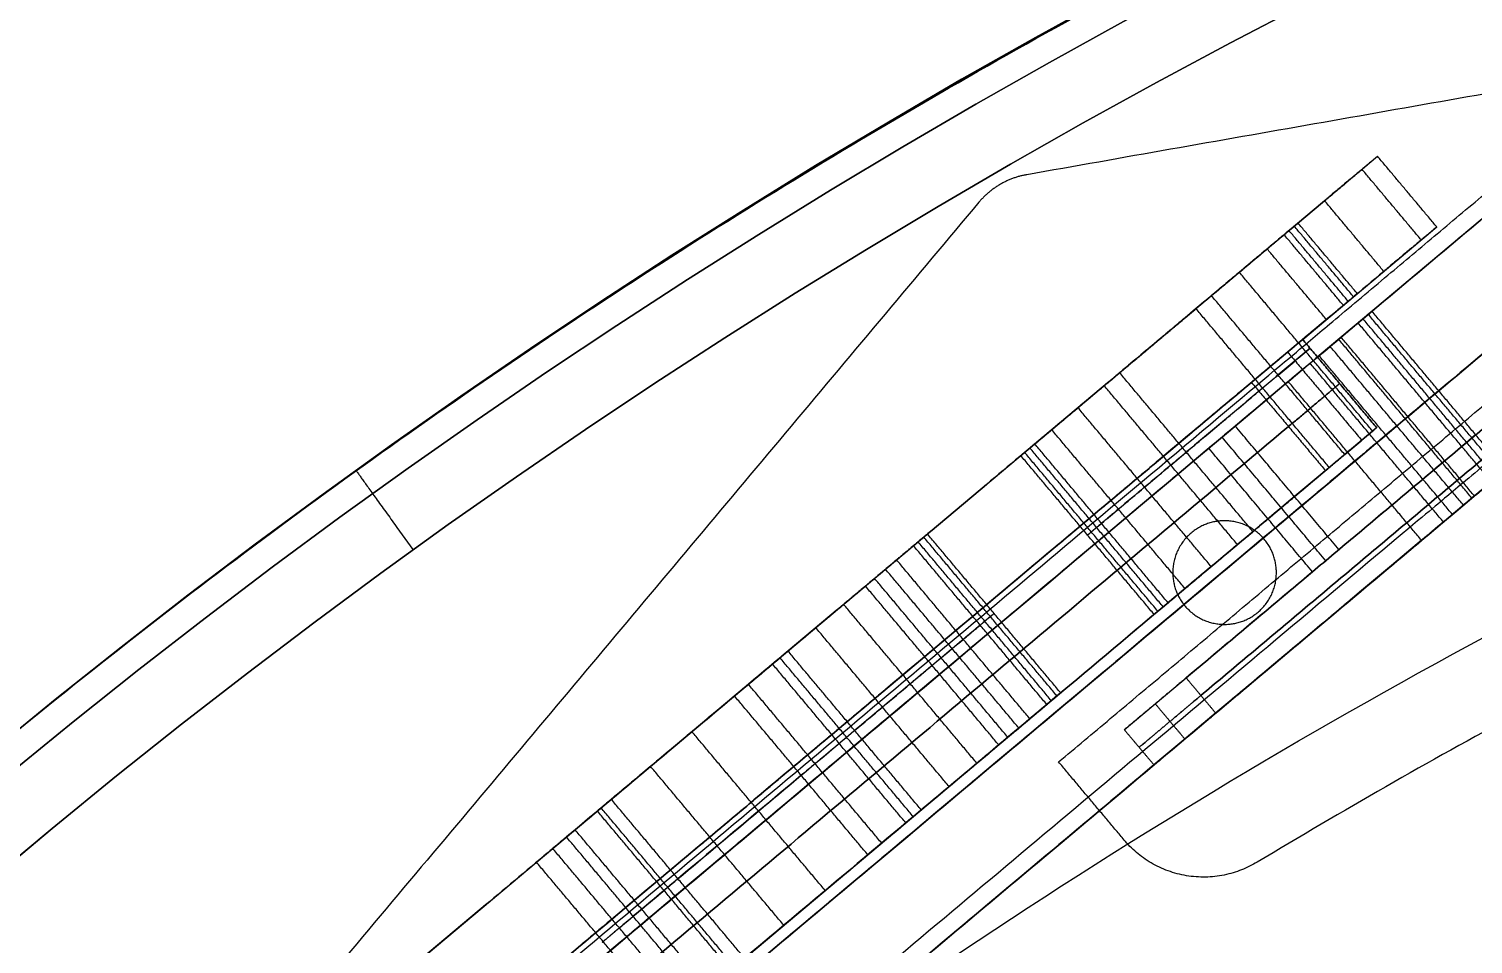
# Model space of a CAD drawing. Header units: millimetres. Extents: x -610 to 610, y -610 to 610.
# Drawn here: x -384.6 to -259.2, y 454.1 to 533.6 of the extents above; entities that cross this region are included whole.
import ezdxf

# ---------------------------------------------------------------- set-up
doc = ezdxf.new("R2010")
doc.units = ezdxf.units.MM
doc.layers.add('base', color=7, linetype='Continuous', true_color=0xffecbc)

msp = doc.modelspace()

# ---------------------------------------------------------------- linework, layer by layer
at = {"layer": 'base'}
for p, q in [((-188.13, 576.06, 122.97), (-272.59, 505.19, 122.97)), ((-176.56, 562.27, 122.97), (-261.02, 491.41, 122.97)), ((-462.3, 359.06, 106.31), (-267.52, 522.5, 106.31)), ((-270.87, 488.35, 221.97), (-236.4, 517.28, 221.97)), ((-274.02, 506.6, 105.6), (-262.38, 516.37, 105.6)), ((-439.09, 355.04, 106.31), (-267.6, 498.94, 106.31)), ((-289.51, 472.72, 221.97), (-273.17, 486.43, 221.97))]:
    msp.add_line(p, q, dxfattribs=at)
at = {"layer": 'base', "extrusion": (0, 0, -1)}
for centre, radius in [((0, 0, 3.53), 610), ((0, 0, 4.53), 610), ((0, 0, -2.48), 607.51), ((0, 0, 10.54), 607.51), ((0, 0, -4.97), 601.5), ((0, 0, 13.03), 601.5)]:
    msp.add_circle(centre, radius, dxfattribs=at)
at = {"layer": 'base'}
for centre, radius in [((0, 0, 249.47), 610), ((0, 0, 250.47), 610), ((0, 0, 243.46), 607.51), ((0, 0, 256.48), 607.51), ((0, 0, 240.97), 601.5), ((0, 0, 258.97), 601.5)]:
    msp.add_circle(centre, radius, dxfattribs=at)
for points, weights, degree, knots in [([(-495.2, -356.2, -4.03), (-851.4, 139, -4.03), (-356.2, 495.2, -4.03), (139, 851.4, -4.03), (495.2, 356.2, -4.03), (851.4, -139, -4.03), (356.2, -495.2, -4.03), (-139, -851.4, -4.03), (-495.2, -356.2, -4.03)], [1, 0.707106781187, 1, 0.707106781187, 1, 0.707106781187, 1, 0.707106781187, 1], 2, [0, 0, 0, 958.185759, 958.185759, 1916.371519, 1916.371519, 2874.557278, 2874.557278, 3832.743037, 3832.743037, 3832.743037]), ([(-610, 0, 249.97), (-610, -610, 249.97), (0, -610, 249.97), (610, -610, 249.97), (610, 0, 249.97), (610, 610, 249.97), (0, 610, 249.97), (-610, 610, 249.97), (-610, 0, 249.97)], [1, 0.707106781187, 1, 0.707106781187, 1, 0.707106781187, 1, 0.707106781187, 1], 2, [0, 0, 0, 958.185759, 958.185759, 1916.371519, 1916.371519, 2874.557278, 2874.557278, 3832.743037, 3832.743037, 3832.743037]), ([(32.65, -544.76, 240.97), (-510.36, -577.3, 240.97), (-544.65, -34.4, 240.97), (-578.93, 508.51, 240.97), (-36.14, 544.54, 240.97), (506.65, 580.56, 240.97), (544.42, 37.89, 240.97), (582.18, -504.79, 240.97), (39.63, -544.29, 240.97)], [1, 0.708239625255, 1, 0.708239625255, 1, 0.708239625255, 1, 0.708239625255, 1], 2, [654.018286, 654.018286, 654.018286, 1509.504571, 1509.504571, 2364.990855, 2364.990855, 3220.47714, 3220.47714, 4075.963425, 4075.963425, 4075.963425]), ([(32.65, -544.76, 244.97), (-510.36, -577.3, 244.97), (-544.65, -34.4, 244.97), (-578.93, 508.51, 244.97), (-36.14, 544.54, 244.97), (506.65, 580.56, 244.97), (544.42, 37.89, 244.97), (582.18, -504.79, 244.97), (39.63, -544.29, 244.97)], [1, 0.708239625255, 1, 0.708239625255, 1, 0.708239625255, 1, 0.708239625255, 1], 2, [654.018286, 654.018286, 654.018286, 1509.504571, 1509.504571, 2364.990855, 2364.990855, 3220.47714, 3220.47714, 4075.963425, 4075.963425, 4075.963425]), ([(32.65, -544.76, 242.97), (-510.36, -577.3, 242.97), (-544.65, -34.4, 242.97), (-578.93, 508.51, 242.97), (-36.14, 544.54, 242.97), (506.65, 580.56, 242.97), (544.42, 37.89, 242.97), (582.18, -504.79, 242.97), (39.63, -544.29, 242.97)], [1, 0.708239625255, 1, 0.708239625255, 1, 0.708239625255, 1, 0.708239625255, 1], 2, [654.018286, 654.018286, 654.018286, 1509.504571, 1509.504571, 2364.990855, 2364.990855, 3220.47714, 3220.47714, 4075.963425, 4075.963425, 4075.963425]), ([(-275.63, 515.69, 170.33), (-280.39, 511.7, 173.92), (-285.15, 507.7, 177.51), (-289.91, 503.71, 181.1), (-290.32, 503.36, 181.41), (-290.78, 502.98, 181.57), (-291.25, 502.58, 181.57)], [1, 1, 1, 1, 0.977285464066, 0.977285464066, 1], 3, [-2607.08562, -2607.08562, -2607.08562, -2607.08562, -2606.089484, -2606.089484, -2606.089484, -2604.256953, -2604.256953, -2604.256953, -2604.256953]), ([(-297.28, 497.53, 134.62), (-292.61, 501.44, 131.1), (-287.95, 505.36, 127.59), (-283.28, 509.27, 124.07), (-282.87, 509.62, 123.76), (-282.41, 510, 123.6), (-281.94, 510.4, 123.6)], [1, 1, 1, 1, 0.977285323406, 0.977285323406, 1], 3, [-2657.061462, -2657.061462, -2657.061462, -2657.061462, -2656.085092, -2656.085092, -2656.085092, -2654.252555, -2654.252555, -2654.252555, -2654.252555]), ([(-273.38, 505.83, 173), (-276.96, 502.83, 175.7), (-280.55, 499.82, 178.4), (-284.13, 496.81, 181.1), (-284.54, 496.47, 181.41), (-285, 496.09, 181.57), (-285.47, 495.69, 181.57)], [1, 1, 1, 1, 0.977285464066, 0.977285464066, 1], 3, [-2606.839096, -2606.839096, -2606.839096, -2606.839096, -2606.089484, -2606.089484, -2606.089484, -2604.256953, -2604.256953, -2604.256953, -2604.256953]), ([(-291.49, 490.63, 134.62), (-286.83, 494.55, 131.1), (-282.16, 498.46, 127.59), (-277.5, 502.38, 124.07), (-277.09, 502.72, 123.76), (-276.63, 503.11, 123.6), (-276.15, 503.5, 123.6)], [1, 1, 1, 1, 0.977285323406, 0.977285323406, 1], 3, [-2657.061462, -2657.061462, -2657.061462, -2657.061462, -2656.085092, -2656.085092, -2656.085092, -2654.252555, -2654.252555, -2654.252555, -2654.252555]), ([(-279.87, 499.08, 221.97), (-279.87, 499.08, 223.47), (-281.02, 498.12, 223.47), (-282.17, 497.15, 223.47), (-282.17, 497.15, 221.97), (-282.17, 497.15, 220.47), (-281.02, 498.12, 220.47), (-279.87, 499.08, 220.47), (-279.87, 499.08, 221.97)], [1, 0.707106781187, 1, 0.707106781187, 1, 0.707106781187, 1, 0.707106781187, 1], 2, [2501.597098, 2501.597098, 2501.597098, 2503.953293, 2503.953293, 2506.309487, 2506.309487, 2508.665682, 2508.665682, 2511.021876, 2511.021876, 2511.021876]), ([(-267.6, 498.94, 173), (-271.18, 495.93, 175.7), (-274.76, 492.92, 178.4), (-278.34, 489.92, 181.1), (-278.75, 489.57, 181.41), (-279.21, 489.19, 181.57), (-279.68, 488.79, 181.57)], [1, 1, 1, 1, 0.977285464066, 0.977285464066, 1], 3, [-2606.839096, -2606.839096, -2606.839096, -2606.839096, -2606.089484, -2606.089484, -2606.089484, -2604.256953, -2604.256953, -2604.256953, -2604.256953]), ([(-285.71, 483.74, 134.62), (-281.04, 487.65, 131.1), (-276.38, 491.57, 127.59), (-271.71, 495.49, 124.07), (-271.3, 495.83, 123.76), (-270.84, 496.21, 123.6), (-270.37, 496.61, 123.6)], [1, 1, 1, 1, 0.977285323406, 0.977285323406, 1], 3, [-2657.061462, -2657.061462, -2657.061462, -2657.061462, -2656.085092, -2656.085092, -2656.085092, -2654.252555, -2654.252555, -2654.252555, -2654.252555]), ([(-274.09, 492.19, 221.97), (-274.09, 492.19, 223.47), (-275.24, 491.22, 223.47), (-276.39, 490.26, 223.47), (-276.39, 490.26, 221.97), (-276.39, 490.26, 220.47), (-275.24, 491.22, 220.47), (-274.09, 492.19, 220.47), (-274.09, 492.19, 221.97)], [1, 0.707106781187, 1, 0.707106781187, 1, 0.707106781187, 1, 0.707106781187, 1], 2, [2501.597098, 2501.597098, 2501.597098, 2503.953293, 2503.953293, 2506.309487, 2506.309487, 2508.665682, 2508.665682, 2511.021876, 2511.021876, 2511.021876]), ([(-276.37, 487.14, 258.97), (-275.59, 482.71, 258.97), (-280.02, 481.93, 258.97), (-284.45, 481.15, 258.97), (-285.23, 485.58, 258.97), (-286.01, 490.01, 258.97), (-281.58, 490.79, 258.97), (-277.15, 491.57, 258.97), (-276.37, 487.14, 258.97)], [1, 0.707106781187, 1, 0.707106781187, 1, 0.707106781187, 1, 0.707106781187, 1], 2, [4002.389041, 4002.389041, 4002.389041, 4009.457624, 4009.457624, 4016.526208, 4016.526208, 4023.594791, 4023.594791, 4030.663375, 4030.663375, 4030.663375]), ([(-276.37, 487.14, 244.97), (-275.59, 482.71, 244.97), (-280.02, 481.93, 244.97), (-284.45, 481.15, 244.97), (-285.23, 485.58, 244.97), (-286.01, 490.01, 244.97), (-281.58, 490.79, 244.97), (-277.15, 491.57, 244.97), (-276.37, 487.14, 244.97)], [1, 0.707106781187, 1, 0.707106781187, 1, 0.707106781187, 1, 0.707106781187, 1], 2, [4002.389041, 4002.389041, 4002.389041, 4009.457624, 4009.457624, 4016.526208, 4016.526208, 4023.594791, 4023.594791, 4030.663375, 4030.663375, 4030.663375]), ([(-276.37, 487.14, 249.97), (-275.59, 482.71, 249.97), (-280.02, 481.93, 249.97), (-284.45, 481.15, 249.97), (-285.23, 485.58, 249.97), (-286.01, 490.01, 249.97), (-281.58, 490.79, 249.97), (-277.15, 491.57, 249.97), (-276.37, 487.14, 249.97)], [1, 0.707106781187, 1, 0.707106781187, 1, 0.707106781187, 1, 0.707106781187, 1], 2, [4002.389041, 4002.389041, 4002.389041, 4009.457624, 4009.457624, 4016.526208, 4016.526208, 4023.594791, 4023.594791, 4030.663375, 4030.663375, 4030.663375]), ([(-270.87, 488.35, 221.97), (-270.87, 488.35, 220.47), (-272.02, 487.39, 220.47), (-273.17, 486.43, 220.47), (-273.17, 486.43, 221.97), (-273.17, 486.43, 223.47), (-272.02, 487.39, 223.47), (-270.87, 488.35, 223.47), (-270.87, 488.35, 221.97)], [1, 0.707106781187, 1, 0.707106781187, 1, 0.707106781187, 1, 0.707106781187, 1], 2, [-2511.021876, -2511.021876, -2511.021876, -2508.665682, -2508.665682, -2506.309487, -2506.309487, -2503.953293, -2503.953293, -2501.597098, -2501.597098, -2501.597098]), ([(-289.51, 472.72, 212.97), (-289.51, 472.72, 209.47), (-286.82, 474.97, 209.47), (-284.14, 477.22, 209.47), (-284.14, 477.22, 212.97)], [1, 0.707106781187, 1, 0.707106781187, 1], 2, [516.55399, 516.55399, 516.55399, 522.051778, 522.051778, 527.549565, 527.549565, 527.549565]), ([(-284.14, 477.22, 230.97), (-284.14, 477.22, 234.47), (-286.82, 474.97, 234.47), (-289.51, 472.72, 234.47), (-289.51, 472.72, 230.97)], [1, 0.707106781187, 1, 0.707106781187, 1], 2, [726.828773, 726.828773, 726.828773, 732.32656, 732.32656, 737.824347, 737.824347, 737.824347]), ([(-288.22, 471.19, 212.97), (-288.22, 471.19, 209.47), (-285.54, 473.44, 209.47), (-282.86, 475.69, 209.47), (-282.86, 475.69, 212.97)], [1, 0.707106781187, 1, 0.707106781187, 1], 2, [516.55399, 516.55399, 516.55399, 522.051778, 522.051778, 527.549565, 527.549565, 527.549565]), ([(-282.86, 475.69, 230.97), (-282.86, 475.69, 234.47), (-285.54, 473.44, 234.47), (-288.22, 471.19, 234.47), (-288.22, 471.19, 230.97)], [1, 0.707106781187, 1, 0.707106781187, 1], 2, [726.828773, 726.828773, 726.828773, 732.32656, 732.32656, 737.824347, 737.824347, 737.824347]), ([(-286.93, 469.66, 212.97), (-286.93, 469.66, 209.47), (-284.25, 471.91, 209.47), (-281.57, 474.16, 209.47), (-281.57, 474.16, 212.97)], [1, 0.707106781187, 1, 0.707106781187, 1], 2, [516.55399, 516.55399, 516.55399, 522.051778, 522.051778, 527.549565, 527.549565, 527.549565]), ([(-281.57, 474.16, 230.97), (-281.57, 474.16, 234.47), (-284.25, 471.91, 234.47), (-286.93, 469.66, 234.47), (-286.93, 469.66, 230.97)], [1, 0.707106781187, 1, 0.707106781187, 1], 2, [726.828773, 726.828773, 726.828773, 732.32656, 732.32656, 737.824347, 737.824347, 737.824347]), ([(-337.94, 463.41, 181.57), (-339.23, 462.32, 181.57), (-340.25, 461.47, 180.51), (-340.55, 461.22, 178.87), (-340.84, 460.97, 177.22), (-340.29, 461.43, 175.69), (-339.13, 462.41, 174.93)], [1, 0.855896171082, 0.855896171082, 1, 0.855896171082, 0.855896171082, 1], 3, [-2484.099621, -2484.099621, -2484.099621, -2484.099621, -2479.409876, -2479.409876, -2479.409876, -2474.72013, -2474.72013, -2474.72013, -2474.72013]), ([(-332.15, 456.52, 181.57), (-333.45, 455.43, 181.57), (-334.47, 454.58, 180.51), (-334.76, 454.33, 178.87), (-335.06, 454.08, 177.22), (-334.51, 454.54, 175.69), (-333.35, 455.51, 174.93)], [1, 0.855896171082, 0.855896171082, 1, 0.855896171082, 0.855896171082, 1], 3, [-2484.099621, -2484.099621, -2484.099621, -2484.099621, -2479.409876, -2479.409876, -2479.409876, -2474.72013, -2474.72013, -2474.72013, -2474.72013])]:
    msp.add_rational_spline(points, weights, degree=degree, knots=knots, dxfattribs=at)
for points, degree in [([(101.85, 591.4, 240.97), (-98.06, 556.15, 240.97), (-297.98, 520.9, 240.97)], 2), ([(101.85, 591.4, 244.97), (-98.06, 556.15, 244.97), (-297.98, 520.9, 244.97)], 2), ([(101.85, 591.4, 242.97), (-98.06, 556.15, 242.97), (-297.98, 520.9, 242.97)], 2), ([(-496.28, 317.49, 244.97), (-346.16, 443.46, 244.97), (-196.04, 569.42, 244.97)], 2), ([(-490.49, 310.6, 244.97), (-340.37, 436.56, 244.97), (-190.25, 562.53, 244.97)], 2), ([(-484.71, 303.7, 244.97), (-334.59, 429.67, 244.97), (-184.47, 555.63, 244.97)], 2), ([(-217.04, 551.8, 0.97), (-361.48, 430.61, 0.97), (-505.92, 309.41, 0.97)], 2), ([(-211.25, 544.91, 0.97), (-355.69, 423.71, 0.97), (-500.13, 302.51, 0.97)], 2), ([(-205.47, 538.02, 0.97), (-349.91, 416.82, 0.97), (-494.35, 295.62, 0.97)], 2), ([(-295.21, 469.92, 230.97), (-259.34, 500.01, 230.97), (-223.47, 530.11, 230.97)], 2), ([(-295.21, 469.92, 212.97), (-259.34, 500.01, 212.97), (-223.47, 530.11, 212.97)], 2), ([(-295.21, 469.92, 221.97), (-259.34, 500.01, 221.97), (-223.47, 530.11, 221.97)], 2), ([(-284.14, 477.22, 212.97), (-253.64, 502.82, 212.97), (-223.13, 528.41, 212.97)], 2), ([(-223.13, 528.41, 230.97), (-253.64, 502.82, 230.97), (-284.14, 477.22, 230.97)], 2), ([(-282.86, 475.69, 212.97), (-252.35, 501.29, 212.97), (-221.85, 526.88, 212.97)], 2), ([(-221.85, 526.88, 230.97), (-252.35, 501.29, 230.97), (-282.86, 475.69, 230.97)], 2), ([(-281.57, 474.16, 212.97), (-251.07, 499.75, 212.97), (-220.56, 525.35, 212.97)], 2), ([(-220.56, 525.35, 230.97), (-251.07, 499.75, 230.97), (-281.57, 474.16, 230.97)], 2), ([(-267.52, 522.5, 194.83), (-267.52, 522.5, 106.31), (-267.52, 522.5, 17.8)], 2), ([(-262.38, 516.37, 194.83), (-264.95, 519.43, 194.83), (-267.52, 522.5, 194.83)], 2), ([(-262.38, 516.37, 17.8), (-264.95, 519.43, 17.8), (-267.52, 522.5, 17.8)], 2), ([(-262.38, 516.37, 106.31), (-264.95, 519.43, 106.31), (-267.52, 522.5, 106.31)], 2), ([(-297.98, 520.9, 240.97), (-297.98, 520.9, 242.97), (-297.98, 520.9, 244.97)], 2), ([(-263.73, 515.24, 199.07), (-266.3, 518.3, 199.07), (-268.87, 521.37, 199.07)], 2), ([(-263.73, 515.24, 13.56), (-266.3, 518.3, 13.56), (-268.87, 521.37, 13.56)], 2), ([(-300.26, 520.07, 240.97), (-300.26, 520.07, 242.97), (-300.26, 520.07, 244.97)], 2), ([(-302.13, 518.51, 240.97), (-432.61, 363, 240.97), (-563.1, 207.5, 240.97)], 2), ([(-302.13, 518.51, 244.97), (-432.61, 363, 244.97), (-563.1, 207.5, 244.97)], 2), ([(-302.13, 518.51, 242.97), (-432.61, 363, 242.97), (-563.1, 207.5, 242.97)], 2), ([(-457.71, 362.91, 200.83), (-364.91, 440.78, 200.83), (-272.12, 518.64, 200.83)], 2), ([(-272.12, 518.64, 11.8), (-364.91, 440.78, 11.8), (-457.71, 362.91, 11.8)], 2), ([(-302.13, 518.51, 240.97), (-302.13, 518.51, 242.97), (-302.13, 518.51, 244.97)], 2), ([(-266.98, 512.51, 200.83), (-269.55, 515.58, 200.83), (-272.12, 518.64, 200.83)], 2), ([(-266.98, 512.51, 11.8), (-269.55, 515.58, 11.8), (-272.12, 518.64, 11.8)], 2), ([(-274.42, 516.7, 167.6), (-274.42, 516.7, 168.73), (-274.88, 516.32, 169.77), (-275.63, 515.69, 170.33)], 3), ([(-274.42, 516.7, 127.1), (-274.42, 516.7, 140.6), (-274.42, 516.7, 154.1), (-274.42, 516.7, 167.6)], 3), ([(-269.28, 510.58, 127.1), (-271.85, 513.64, 127.1), (-274.42, 516.7, 127.1)], 2), ([(-269.28, 510.58, 167.6), (-271.85, 513.64, 167.6), (-274.42, 516.7, 167.6)], 2), ([(-269.28, 510.58, 147.35), (-271.85, 513.64, 147.35), (-274.42, 516.7, 147.35)], 2), ([(-270.49, 509.56, 170.33), (-273.06, 512.63, 170.33), (-275.63, 515.69, 170.33)], 2), ([(-270.07, 509.92, 124.63), (-272.64, 512.98, 124.63), (-275.21, 516.05, 124.63)], 2), ([(-269.61, 510.31, 169.18), (-272.18, 513.37, 169.18), (-274.75, 516.43, 169.18)], 2), ([(-262.38, 516.37, 17.8), (-262.38, 516.37, 106.31), (-262.38, 516.37, 194.83)], 2), ([(-281.94, 510.4, 123.6), (-280.33, 511.75, 123.6), (-278.72, 513.1, 123.6), (-277.11, 514.46, 123.6)], 3), ([(-271.96, 508.33, 123.6), (-274.53, 511.39, 123.6), (-277.11, 514.46, 123.6)], 2), ([(-266.98, 512.51, 200.83), (-359.77, 434.65, 200.83), (-452.57, 356.78, 200.83)], 2), ([(-452.57, 356.78, 11.8), (-359.77, 434.65, 11.8), (-266.98, 512.51, 11.8)], 2), ([(-267.95, 498.64, 123.6), (-273.74, 505.53, 123.6), (-279.52, 512.43, 123.6)], 2), ([(-270.37, 496.61, 123.6), (-276.15, 503.5, 123.6), (-281.94, 510.4, 123.6)], 2), ([(-270.49, 509.56, 170.33), (-269.74, 510.19, 169.77), (-269.28, 510.58, 168.73), (-269.28, 510.58, 167.6)], 3), ([(-269.28, 510.58, 167.6), (-269.28, 510.58, 147.35), (-269.28, 510.58, 127.1)], 2), ([(-271.71, 495.49, 124.07), (-277.5, 502.38, 124.07), (-283.28, 509.27, 124.07)], 2), ([(-274.02, 506.6, 173), (-272.85, 507.59, 172.11), (-271.67, 508.57, 171.22), (-270.49, 509.56, 170.33)], 3), ([(-271.96, 508.33, 123.6), (-272.65, 507.75, 123.6), (-273.34, 507.17, 123.6), (-274.02, 506.6, 123.6)], 3), ([(-269.2, 508.03, 185.33), (-270.33, 507.09, 186.18), (-271.46, 506.14, 187.03), (-272.59, 505.19, 187.88)], 3), ([(-268, 509.04, 182.6), (-268, 509.04, 183.73), (-268.46, 508.66, 184.77), (-269.2, 508.03, 185.33)], 3), ([(-257.63, 494.24, 185.33), (-263.42, 501.14, 185.33), (-269.2, 508.03, 185.33)], 2), ([(-257.21, 494.6, 139.63), (-263, 501.49, 139.63), (-268.78, 508.39, 139.63)], 2), ([(-256.75, 494.98, 184.18), (-262.54, 501.88, 184.18), (-268.32, 508.77, 184.18)], 2), ([(-256.43, 495.26, 142.1), (-262.21, 502.15, 142.1), (-268, 509.04, 142.1)], 2), ([(-256.43, 495.26, 182.6), (-262.21, 502.15, 182.6), (-268, 509.04, 182.6)], 2), ([(-268, 509.04, 142.1), (-268, 509.04, 155.6), (-268, 509.04, 169.1), (-268, 509.04, 182.6)], 3), ([(-256.43, 495.26, 162.35), (-262.21, 502.15, 162.35), (-268, 509.04, 162.35)], 2), ([(-272.59, 505.19, 138.6), (-271.95, 505.73, 138.6), (-271.31, 506.26, 138.6), (-270.68, 506.79, 138.6)], 3), ([(-259.32, 492.82, 186.61), (-265.11, 499.72, 186.61), (-270.89, 506.61, 186.61)], 2), ([(-259.11, 493.01, 138.6), (-264.89, 499.9, 138.6), (-270.68, 506.79, 138.6)], 2), ([(-276.15, 503.5, 123.6), (-275.23, 504.28, 123.6), (-274.31, 505.06, 123.6), (-273.38, 505.83, 123.6)], 3), ([(-275.33, 505.51, 28.7), (-272.11, 501.68, 28.7), (-268.9, 497.85, 28.7)], 2), ([(-275.33, 505.51, 183.93), (-272.11, 501.68, 183.93), (-268.9, 497.85, 183.93)], 2), ([(-274.02, 506.6, 179.83), (-274.02, 506.6, 176.41), (-274.02, 506.6, 173)], 2), ([(-274.02, 506.6, 32.8), (-270.81, 502.77, 32.8), (-267.6, 498.94, 32.8)], 2), ([(-274.02, 506.6, 179.83), (-270.81, 502.77, 179.83), (-267.6, 498.94, 179.83)], 2), ([(-267.6, 498.94, 123.6), (-270.81, 502.77, 123.6), (-274.02, 506.6, 123.6)], 2), ([(-274.02, 506.6, 173), (-270.81, 502.77, 173), (-267.6, 498.94, 173)], 2), ([(-274.02, 506.6, 123.6), (-274.02, 506.6, 78.2), (-274.02, 506.6, 32.8)], 2), ([(-274.02, 506.6, 106.31), (-270.81, 502.77, 106.31), (-267.6, 498.94, 106.31)], 2), ([(-260.06, 492.21, 138.6), (-265.85, 499.1, 138.6), (-271.63, 505.99, 138.6)], 2), ([(-261.8, 490.75, 42.82), (-267.59, 497.64, 42.82), (-273.37, 504.53, 42.82)], 2), ([(-261.8, 490.75, 199.8), (-267.59, 497.64, 199.8), (-273.37, 504.53, 199.8)], 2), ([(-261.02, 491.41, 45.3), (-266.8, 498.3, 45.3), (-272.59, 505.19, 45.3)], 2), ([(-261.02, 491.41, 138.6), (-266.8, 498.3, 138.6), (-272.59, 505.19, 138.6)], 2), ([(-272.59, 505.19, 45.3), (-272.59, 505.19, 76.4), (-272.59, 505.19, 107.5), (-272.59, 505.19, 138.6)], 3), ([(-261.02, 491.41, 187.88), (-266.8, 498.3, 187.88), (-272.59, 505.19, 187.88)], 2), ([(-261.02, 491.41, 197.33), (-266.8, 498.3, 197.33), (-272.59, 505.19, 197.33)], 2), ([(-272.59, 505.19, 187.88), (-272.59, 505.19, 191.03), (-272.59, 505.19, 194.18), (-272.59, 505.19, 197.33)], 3), ([(-261.02, 491.41, 91.95), (-266.8, 498.3, 91.95), (-272.59, 505.19, 91.95)], 2), ([(-261.02, 491.41, 192.6), (-266.8, 498.3, 192.6), (-272.59, 505.19, 192.6)], 2), ([(-441.7, 363.29, 41.8), (-386.23, 409.84, 41.8), (-330.75, 456.39, 41.8), (-275.27, 502.94, 41.8)], 3), ([(-275.27, 502.94, 200.83), (-330.75, 456.39, 200.83), (-386.23, 409.84, 200.83), (-441.7, 363.29, 200.83)], 3), ([(-278.47, 502.87, 27), (-359.77, 434.65, 27), (-441.07, 366.43, 27)], 2), ([(-441.07, 366.43, 185.63), (-359.77, 434.65, 185.63), (-278.47, 502.87, 185.63)], 2), ([(-278.34, 489.92, 181.1), (-284.13, 496.81, 181.1), (-289.91, 503.71, 181.1)], 2), ([(-278.47, 502.87, 27), (-275.25, 499.04, 27), (-272.04, 495.21, 27)], 2), ([(-278.47, 502.87, 185.63), (-275.25, 499.04, 185.63), (-272.04, 495.21, 185.63)], 2), ([(-276.46, 503.92, 4.97), (-276.46, 503.92, 2.97), (-276.46, 503.92, 0.97)], 2), ([(-263.7, 489.16, 41.8), (-269.48, 496.05, 41.8), (-275.27, 502.94, 41.8)], 2), ([(-263.7, 489.16, 200.83), (-269.48, 496.05, 200.83), (-275.27, 502.94, 200.83)], 2), ([(-291.25, 502.58, 181.57), (-292.77, 501.31, 181.57), (-294.29, 500.04, 181.57), (-295.81, 498.76, 181.57)], 3), ([(-279.68, 488.79, 181.57), (-285.47, 495.69, 181.57), (-291.25, 502.58, 181.57)], 2), ([(-270.81, 502.77, 179.83), (-270.81, 502.77, 176.41), (-270.81, 502.77, 173)], 2), ([(-270.81, 502.77, 123.6), (-270.81, 502.77, 78.2), (-270.81, 502.77, 32.8)], 2), ([(-262.21, 502.15, 182.6), (-262.21, 502.15, 183.73), (-262.67, 501.76, 184.77), (-263.42, 501.14, 185.33)], 3), ([(-262.21, 502.15, 142.1), (-262.21, 502.15, 155.6), (-262.21, 502.15, 169.1), (-262.21, 502.15, 182.6)], 3), ([(-281.96, 486.88, 181.57), (-287.75, 493.78, 181.57), (-293.53, 500.67, 181.57)], 2), ([(-263.42, 501.14, 185.33), (-264.55, 500.19, 186.18), (-265.67, 499.25, 187.03), (-266.8, 498.3, 187.88)], 3), ([(-266.8, 498.3, 138.6), (-266.16, 498.83, 138.6), (-265.53, 499.37, 138.6), (-264.89, 499.9, 138.6)], 3), ([(-259.34, 500.01, 230.97), (-259.34, 500.01, 221.97), (-259.34, 500.01, 212.97)], 2), ([(-275.25, 499.04, 27), (-356.56, 430.82, 27), (-437.86, 362.6, 27)], 2), ([(-437.86, 362.6, 185.63), (-356.56, 430.82, 185.63), (-275.25, 499.04, 185.63)], 2), ([(-284.24, 484.98, 181.57), (-290.02, 491.87, 181.57), (-295.81, 498.76, 181.57)], 2), ([(-272.02, 487.39, 223.47), (-276.52, 492.75, 223.47), (-281.02, 498.12, 223.47)], 2), ([(-272.02, 487.39, 220.47), (-276.52, 492.75, 220.47), (-281.02, 498.12, 220.47)], 2), ([(-270.87, 488.35, 221.97), (-275.37, 493.72, 221.97), (-279.87, 499.08, 221.97)], 2), ([(-270.37, 496.61, 123.6), (-269.45, 497.39, 123.6), (-268.52, 498.16, 123.6), (-267.6, 498.94, 123.6)], 3), ([(-267.6, 498.94, 179.83), (-267.6, 498.94, 176.41), (-267.6, 498.94, 173)], 2), ([(-267.6, 498.94, 123.6), (-267.6, 498.94, 78.2), (-267.6, 498.94, 32.8)], 2), ([(-266.8, 498.3, 45.3), (-266.8, 498.3, 76.4), (-266.8, 498.3, 107.5), (-266.8, 498.3, 138.6)], 3), ([(-266.8, 498.3, 187.88), (-266.8, 498.3, 191.03), (-266.8, 498.3, 194.18), (-266.8, 498.3, 197.33)], 3), ([(-298.49, 496.51, 137.35), (-298.49, 496.51, 136.22), (-298.03, 496.9, 135.18), (-297.28, 497.53, 134.62)], 3), ([(-286.59, 483, 135.77), (-292.38, 489.89, 135.77), (-298.16, 496.79, 135.77)], 2), ([(-286.13, 483.38, 180.54), (-291.92, 490.28, 180.54), (-297.7, 497.17, 180.54)], 2), ([(-285.71, 483.74, 134.62), (-291.49, 490.63, 134.62), (-297.28, 497.53, 134.62)], 2), ([(-273.17, 486.43, 221.97), (-277.67, 491.79, 221.97), (-282.17, 497.15, 221.97)], 2), ([(-435.92, 356.39, 41.8), (-380.44, 402.94, 41.8), (-324.96, 449.5, 41.8), (-269.48, 496.05, 41.8)], 3), ([(-269.48, 496.05, 200.83), (-324.96, 449.5, 200.83), (-380.44, 402.94, 200.83), (-435.92, 356.39, 200.83)], 3), ([(-286.92, 482.73, 137.35), (-292.7, 489.62, 137.35), (-298.49, 496.51, 137.35)], 2), ([(-286.92, 482.73, 178.07), (-292.7, 489.62, 178.07), (-298.49, 496.51, 178.07)], 2), ([(-298.49, 496.51, 178.07), (-298.49, 496.51, 164.49), (-298.49, 496.51, 150.92), (-298.49, 496.51, 137.35)], 3), ([(-286.92, 482.73, 157.71), (-292.7, 489.62, 157.71), (-298.49, 496.51, 157.71)], 2), ([(-285.47, 495.69, 181.57), (-286.99, 494.42, 181.57), (-288.5, 493.14, 181.57), (-290.02, 491.87, 181.57)], 3), ([(-272.04, 495.21, 27), (-353.34, 426.99, 27), (-434.65, 358.76, 27)], 2), ([(-434.65, 358.76, 185.63), (-353.34, 426.99, 185.63), (-272.04, 495.21, 185.63)], 2), ([(-356.2, 495.2, -3.53), (-356.2, 495.2, -4.03), (-356.2, 495.2, -4.53)], 2), ([(-257.63, 494.24, 185.33), (-258.76, 493.3, 186.18), (-259.89, 492.35, 187.03), (-261.02, 491.41, 187.88)], 3), ([(-261.02, 491.41, 138.6), (-260.38, 491.94, 138.6), (-259.74, 492.47, 138.6), (-259.11, 493.01, 138.6)], 3), ([(-292.7, 489.62, 137.35), (-292.7, 489.62, 136.22), (-292.24, 490.01, 135.18), (-291.49, 490.63, 134.62)], 3), ([(-281.58, 490.79, 244.97), (-281.58, 490.79, 251.97), (-281.58, 490.79, 258.97)], 2), ([(-261.02, 491.41, 45.3), (-261.02, 491.41, 76.4), (-261.02, 491.41, 107.5), (-261.02, 491.41, 138.6)], 3), ([(-261.02, 491.41, 187.88), (-261.02, 491.41, 191.03), (-261.02, 491.41, 194.18), (-261.02, 491.41, 197.33)], 3), ([(-430.13, 349.5, 41.8), (-374.65, 396.05, 41.8), (-319.18, 442.6, 41.8), (-263.7, 489.16, 41.8)], 3), ([(-263.7, 489.16, 200.83), (-319.18, 442.6, 200.83), (-374.65, 396.05, 200.83), (-430.13, 349.5, 200.83)], 3), ([(-306.6, 489.71, 167.6), (-306.6, 489.71, 168.73), (-307.06, 489.32, 169.77), (-307.81, 488.69, 170.33)], 3), ([(-295.35, 475.65, 169.18), (-301.14, 482.54, 169.18), (-306.92, 489.44, 169.18)], 2), ([(-295.03, 475.92, 167.3), (-300.81, 482.81, 167.3), (-306.6, 489.71, 167.3)], 2), ([(-295.03, 475.92, 167.6), (-300.81, 482.81, 167.6), (-306.6, 489.71, 167.6)], 2), ([(-306.6, 489.71, 167.3), (-306.6, 489.71, 167.4), (-306.6, 489.71, 167.5), (-306.6, 489.71, 167.6)], 3), ([(-295.03, 475.92, 167.45), (-300.81, 482.81, 167.45), (-306.6, 489.71, 167.45)], 2), ([(-292.7, 489.62, 178.07), (-292.7, 489.62, 164.49), (-292.7, 489.62, 150.92), (-292.7, 489.62, 137.35)], 3), ([(-264.89, 490.13, 4.97), (-264.89, 490.13, 2.97), (-264.89, 490.13, 0.97)], 2), ([(-296.24, 474.91, 170.33), (-302.02, 481.8, 170.33), (-307.81, 488.69, 170.33)], 2), ([(-295.84, 475.24, 164.88), (-301.62, 482.14, 164.88), (-307.41, 489.03, 164.88)], 2), ([(-279.68, 488.79, 181.57), (-281.2, 487.52, 181.57), (-282.72, 486.25, 181.57), (-284.24, 484.98, 181.57)], 3), ([(-311.19, 485.85, 163.89), (-310.56, 486.39, 163.89), (-309.92, 486.92, 163.89), (-309.28, 487.46, 163.89)], 3), ([(-298.67, 472.87, 163.89), (-304.45, 479.76, 163.89), (-310.24, 486.65, 163.89)], 2), ([(-297.71, 473.67, 163.89), (-303.49, 480.56, 163.89), (-309.28, 487.46, 163.89)], 2), ([(-276.37, 487.14, 244.97), (-276.37, 487.14, 251.97), (-276.37, 487.14, 258.97)], 2), ([(-299.62, 472.06, 127.1), (-305.41, 478.96, 127.1), (-311.19, 485.85, 127.1)], 2), ([(-299.62, 472.06, 163.89), (-305.41, 478.96, 163.89), (-311.19, 485.85, 163.89)], 2), ([(-311.19, 485.85, 127.1), (-311.19, 485.85, 139.36), (-311.19, 485.85, 151.62), (-311.19, 485.85, 163.89)], 3), ([(-299.62, 472.06, 145.49), (-305.41, 478.96, 145.49), (-311.19, 485.85, 145.49)], 2), ([(-285.23, 485.58, 244.97), (-285.23, 485.58, 251.97), (-285.23, 485.58, 258.97)], 2), ([(-300.41, 471.4, 124.63), (-306.19, 478.3, 124.63), (-311.98, 485.19, 124.63)], 2), ([(-318.71, 479.55, 123.6), (-317.1, 480.9, 123.6), (-315.49, 482.25, 123.6), (-313.88, 483.6, 123.6)], 3), ([(-302.31, 469.81, 123.6), (-308.09, 476.71, 123.6), (-313.88, 483.6, 123.6)], 2), ([(-300.81, 482.81, 167.6), (-300.81, 482.81, 168.73), (-301.27, 482.43, 169.77), (-302.02, 481.8, 170.33)], 3), ([(-300.81, 482.81, 167.3), (-300.81, 482.81, 167.4), (-300.81, 482.81, 167.5), (-300.81, 482.81, 167.6)], 3), ([(-286.92, 482.73, 137.35), (-286.92, 482.73, 136.22), (-286.46, 483.11, 135.18), (-285.71, 483.74, 134.62)], 3), ([(-304.72, 467.78, 123.6), (-310.51, 474.68, 123.6), (-316.29, 481.57, 123.6)], 2), ([(-286.92, 482.73, 178.07), (-286.92, 482.73, 164.49), (-286.92, 482.73, 150.92), (-286.92, 482.73, 137.35)], 3), ([(-280.02, 481.93, 244.97), (-280.02, 481.93, 251.97), (-280.02, 481.93, 258.97)], 2), ([(-305.41, 478.96, 163.89), (-304.77, 479.49, 163.89), (-304.13, 480.03, 163.89), (-303.49, 480.56, 163.89)], 3), ([(-307.14, 465.76, 123.6), (-312.92, 472.65, 123.6), (-318.71, 479.55, 123.6)], 2), ([(-334.05, 466.67, 134.62), (-329.38, 470.59, 131.1), (-324.72, 474.5, 127.59), (-320.05, 478.42, 124.07)], 3), ([(-308.48, 464.63, 124.07), (-314.27, 471.53, 124.07), (-320.05, 478.42, 124.07)], 2), ([(-307.83, 465.17, 123.72), (-313.62, 472.07, 123.72), (-319.4, 478.96, 123.72)], 2), ([(-305.41, 478.96, 127.1), (-305.41, 478.96, 139.36), (-305.41, 478.96, 151.62), (-305.41, 478.96, 163.89)], 3), ([(-310.57, 462.87, 181.14), (-316.36, 469.77, 181.14), (-322.14, 476.66, 181.14)], 2), ([(-312.92, 472.65, 123.6), (-311.31, 474, 123.6), (-309.7, 475.35, 123.6), (-308.09, 476.71, 123.6)], 3), ([(-284.14, 477.22, 212.97), (-282.86, 475.69, 212.97), (-281.57, 474.16, 212.97)], 2), ([(-284.14, 477.22, 230.97), (-282.86, 475.69, 230.97), (-281.57, 474.16, 230.97)], 2), ([(-323.35, 475.65, 181.57), (-328.21, 471.57, 181.57), (-333.07, 467.49, 181.57), (-337.94, 463.41, 181.57)], 3), ([(-311.78, 461.86, 181.57), (-317.56, 468.76, 181.57), (-323.35, 475.65, 181.57)], 2), ([(-295.03, 475.92, 167.6), (-295.03, 475.92, 168.73), (-295.49, 475.53, 169.77), (-296.24, 474.91, 170.33)], 3), ([(-295.03, 475.92, 167.3), (-295.03, 475.92, 167.4), (-295.03, 475.92, 167.5), (-295.03, 475.92, 167.6)], 3), ([(-286.82, 474.97, 209.47), (-285.54, 473.44, 209.47), (-284.25, 471.91, 209.47)], 2), ([(-286.82, 474.97, 234.47), (-285.54, 473.44, 234.47), (-284.25, 471.91, 234.47)], 2), ([(-299.62, 472.06, 163.89), (-298.99, 472.6, 163.89), (-298.35, 473.13, 163.89), (-297.71, 473.67, 163.89)], 3), ([(-328.26, 459.78, 134.62), (-323.6, 463.69, 131.1), (-318.93, 467.61, 127.59), (-314.27, 471.53, 124.07)], 3), ([(-315.48, 458.76, 129.34), (-321.26, 465.65, 129.34), (-327.05, 472.55, 129.34)], 2), ([(-299.62, 472.06, 127.1), (-299.62, 472.06, 139.36), (-299.62, 472.06, 151.62), (-299.62, 472.06, 163.89)], 3), ([(-289.51, 472.72, 230.97), (-289.51, 472.72, 221.97), (-289.51, 472.72, 212.97)], 2), ([(-289.51, 472.72, 212.97), (-288.22, 471.19, 212.97), (-286.93, 469.66, 212.97)], 2), ([(-289.51, 472.72, 230.97), (-288.22, 471.19, 230.97), (-286.93, 469.66, 230.97)], 2), ([(-289.51, 472.72, 221.97), (-288.22, 471.19, 221.97), (-286.93, 469.66, 221.97)], 2), ([(-288.22, 471.19, 230.97), (-288.22, 471.19, 221.97), (-288.22, 471.19, 212.97)], 2), ([(-319.07, 455.74, 181.57), (-324.86, 462.64, 181.57), (-330.64, 469.53, 181.57)], 2), ([(-307.14, 465.76, 123.6), (-305.53, 467.11, 123.6), (-303.92, 468.46, 123.6), (-302.31, 469.81, 123.6)], 3), ([(-289.52, 463.14, 230.97), (-292.36, 466.53, 230.97), (-295.21, 469.92, 230.97)], 2), ([(-295.21, 469.92, 230.97), (-295.21, 469.92, 221.97), (-295.21, 469.92, 212.97)], 2), ([(-289.52, 463.14, 212.97), (-292.36, 466.53, 212.97), (-295.21, 469.92, 212.97)], 2), ([(-289.52, 463.14, 221.97), (-292.36, 466.53, 221.97), (-295.21, 469.92, 221.97)], 2), ([(-286.93, 469.66, 230.97), (-286.93, 469.66, 221.97), (-286.93, 469.66, 212.97)], 2), ([(-317.56, 468.76, 181.57), (-322.43, 464.68, 181.57), (-327.29, 460.6, 181.57), (-332.15, 456.52, 181.57)], 3), ([(-335.26, 465.66, 137.35), (-335.26, 465.66, 136.22), (-334.8, 466.05, 135.18), (-334.05, 466.67, 134.62)], 3), ([(-322.48, 452.88, 134.62), (-328.26, 459.78, 134.62), (-334.05, 466.67, 134.62)], 2), ([(-292.36, 466.53, 230.97), (-292.36, 466.53, 221.97), (-292.36, 466.53, 212.97)], 2), ([(-339.13, 462.41, 174.93), (-337.84, 463.49, 173.96), (-336.55, 464.58, 172.98), (-335.26, 465.66, 172.01)], 3), ([(-323.69, 451.87, 172.01), (-329.47, 458.77, 172.01), (-335.26, 465.66, 172.01)], 2), ([(-323.69, 451.87, 137.35), (-329.47, 458.77, 137.35), (-335.26, 465.66, 137.35)], 2), ([(-335.26, 465.66, 172.01), (-335.26, 465.66, 160.46), (-335.26, 465.66, 148.9), (-335.26, 465.66, 137.35)], 3), ([(-323.69, 451.87, 154.68), (-329.47, 458.77, 154.68), (-335.26, 465.66, 154.68)], 2), ([(-323.36, 452.14, 135.77), (-329.15, 459.04, 135.77), (-334.93, 465.93, 135.77)], 2), ([(-325.62, 450.25, 173.47), (-331.41, 457.14, 173.47), (-337.19, 464.03, 173.47)], 2), ([(-322.48, 452.88, 134.62), (-317.81, 456.8, 131.1), (-313.15, 460.72, 127.59), (-308.48, 464.63, 124.07)], 3), ([(-326.37, 449.62, 181.57), (-332.15, 456.52, 181.57), (-337.94, 463.41, 181.57)], 2), ([(-289.52, 463.14, 230.97), (-289.52, 463.14, 221.97), (-289.52, 463.14, 212.97)], 2), ([(-327.56, 448.62, 174.93), (-333.35, 455.51, 174.93), (-339.13, 462.41, 174.93)], 2), ([(-311.78, 461.86, 181.57), (-316.64, 457.78, 181.57), (-321.5, 453.7, 181.57), (-326.37, 449.62, 181.57)], 3), ([(-328.98, 447.43, 178.87), (-334.76, 454.33, 178.87), (-340.55, 461.22, 178.87)], 2), ([(-277.98, 461.22, 230.97), (-277.98, 461.22, 221.97), (-277.98, 461.22, 212.97)], 2), ([(-329.47, 458.77, 137.35), (-329.47, 458.77, 136.22), (-329.01, 459.15, 135.18), (-328.26, 459.78, 134.62)], 3), ([(-284.11, 460.05, 230.97), (-284.11, 460.05, 221.97), (-284.11, 460.05, 212.97)], 2), ([(-333.35, 455.51, 174.93), (-332.06, 456.6, 173.96), (-330.76, 457.68, 172.98), (-329.47, 458.77, 172.01)], 3), ([(-329.47, 458.77, 172.01), (-329.47, 458.77, 160.46), (-329.47, 458.77, 148.9), (-329.47, 458.77, 137.35)], 3)]:
    msp.add_open_spline(points, degree=degree, dxfattribs=at)
for points, degree, knots in [([(-517.87, 301.36, 4.97), (-483.06, 330.56, 4.97), (-448.26, 359.77, 4.97), (-362.36, 431.85, 4.97), (-276.46, 503.92, 4.97), (-241.66, 533.13, 4.97), (-206.86, 562.33, 4.97)], 2, [-3870.538111, -3870.538111, -3870.538111, -3779.674133, -3779.674133, -3555.405097, -3555.405097, -3464.541264, -3464.541264, -3464.541264]), ([(-517.87, 301.36, 0.97), (-483.06, 330.56, 0.97), (-448.26, 359.77, 0.97), (-362.36, 431.85, 0.97), (-276.46, 503.92, 0.97), (-241.66, 533.13, 0.97), (-206.86, 562.33, 0.97)], 2, [-3870.538111, -3870.538111, -3870.538111, -3779.674133, -3779.674133, -3555.405097, -3555.405097, -3464.541264, -3464.541264, -3464.541264]), ([(-517.87, 301.36, 2.97), (-483.06, 330.56, 2.97), (-448.26, 359.77, 2.97), (-362.36, 431.85, 2.97), (-276.46, 503.92, 2.97), (-241.66, 533.13, 2.97), (-206.86, 562.33, 2.97)], 2, [-3870.538111, -3870.538111, -3870.538111, -3779.674133, -3779.674133, -3555.405097, -3555.405097, -3464.541264, -3464.541264, -3464.541264]), ([(-198.63, 545.73, 4.97), (-231.76, 517.93, 4.97), (-264.89, 490.13, 4.97), (-350.79, 418.06, 4.97), (-436.69, 345.98, 4.97), (-469.82, 318.18, 4.97), (-502.95, 290.38, 4.97)], 2, [-10119.748054, -10119.748054, -10119.748054, -10033.251862, -10033.251862, -9808.982826, -9808.982826, -9722.486493, -9722.486493, -9722.486493]), ([(-198.63, 545.73, 0.97), (-231.76, 517.93, 0.97), (-264.89, 490.13, 0.97), (-350.79, 418.06, 0.97), (-436.69, 345.98, 0.97), (-469.82, 318.18, 0.97), (-502.95, 290.38, 0.97)], 2, [-10119.748054, -10119.748054, -10119.748054, -10033.251862, -10033.251862, -9808.982826, -9808.982826, -9722.486493, -9722.486493, -9722.486493]), ([(-198.63, 545.73, 2.97), (-231.76, 517.93, 2.97), (-264.89, 490.13, 2.97), (-350.79, 418.06, 2.97), (-436.69, 345.98, 2.97), (-469.82, 318.18, 2.97), (-502.95, 290.38, 2.97)], 2, [-10119.748054, -10119.748054, -10119.748054, -10033.251862, -10033.251862, -9808.982826, -9808.982826, -9722.486493, -9722.486493, -9722.486493]), ([(-307.81, 488.69, 170.33), (-312.59, 484.68, 173.93), (-317.36, 480.67, 177.54), (-322.14, 476.66, 181.14), (-322.53, 476.34, 181.43), (-322.95, 475.99, 181.57), (-323.35, 475.65, 181.57)], 3, [-2504.387961, -2504.387961, -2504.387961, -2504.387961, -2503.387961, -2503.387961, -2503.387961, -2503.146262, -2503.146262, -2503.146262, -2503.146262]), ([(-302.02, 481.8, 170.33), (-306.8, 477.79, 173.93), (-311.58, 473.78, 177.54), (-316.36, 469.77, 181.14), (-316.75, 469.44, 181.43), (-317.16, 469.1, 181.57), (-317.56, 468.76, 181.57)], 3, [-2504.387961, -2504.387961, -2504.387961, -2504.387961, -2503.387961, -2503.387961, -2503.387961, -2503.146262, -2503.146262, -2503.146262, -2503.146262]), ([(-296.24, 474.91, 170.33), (-301.01, 470.9, 173.93), (-305.79, 466.89, 177.54), (-310.57, 462.87, 181.14), (-310.96, 462.55, 181.43), (-311.38, 462.2, 181.57), (-311.78, 461.86, 181.57)], 3, [-2504.387961, -2504.387961, -2504.387961, -2504.387961, -2503.387961, -2503.387961, -2503.387961, -2503.146262, -2503.146262, -2503.146262, -2503.146262])]:
    msp.add_open_spline(points, degree=degree, knots=knots, dxfattribs=at)
for points, weights, degree in [([(-83.52, 531.99, 230.97), (-187.68, 515.64, 230.97), (-277.98, 461.22, 230.97)], [1, 0.981366959849, 1], 2), ([(-83.52, 531.99, 212.97), (-187.68, 515.64, 212.97), (-277.98, 461.22, 212.97)], [1, 0.981366959849, 1], 2), ([(-83.52, 531.99, 221.97), (-187.68, 515.64, 221.97), (-277.98, 461.22, 221.97)], [1, 0.981366959849, 1], 2), ([(-272.12, 518.64, 200.83), (-267.52, 522.5, 200.83), (-267.52, 522.5, 194.83)], [1, 0.707106781187, 1], 2), ([(-267.52, 522.5, 17.8), (-267.52, 522.5, 11.8), (-272.12, 518.64, 11.8)], [1, 0.707106781187, 1], 2), ([(-297.98, 520.9, 240.97), (-300.49, 520.46, 240.97), (-302.13, 518.51, 240.97)], [1, 0.939692620786, 1], 2), ([(-297.98, 520.9, 244.97), (-300.49, 520.46, 244.97), (-302.13, 518.51, 244.97)], [1, 0.939692620786, 1], 2), ([(-297.98, 520.9, 242.97), (-300.49, 520.46, 242.97), (-302.13, 518.51, 242.97)], [1, 0.939692620786, 1], 2), ([(-277.11, 514.46, 123.6), (-275.54, 515.77, 123.6), (-274.42, 516.7, 125.05), (-274.42, 516.7, 127.1)], [1, 0.804737854124, 0.804737854124, 1], 3), ([(-262.38, 516.37, 194.83), (-262.38, 516.37, 200.83), (-266.98, 512.51, 200.83)], [1, 0.707106781187, 1], 2), ([(-266.98, 512.51, 11.8), (-262.38, 516.37, 11.8), (-262.38, 516.37, 17.8)], [1, 0.707106781187, 1], 2), ([(-269.28, 510.58, 127.1), (-269.28, 510.58, 123.6), (-271.96, 508.33, 123.6)], [1, 0.707106781187, 1], 2), ([(-270.68, 506.79, 138.6), (-269.11, 508.11, 138.6), (-268, 509.04, 140.05), (-268, 509.04, 142.1)], [1, 0.804737854124, 0.804737854124, 1], 3), ([(-274.02, 506.6, 32.8), (-274.02, 506.6, 27), (-278.47, 502.87, 27)], [1, 0.707106781186, 1], 2), ([(-278.47, 502.87, 185.63), (-274.02, 506.6, 185.63), (-274.02, 506.6, 179.83)], [1, 0.707106781187, 1], 2), ([(-275.27, 502.94, 41.8), (-273.7, 504.26, 41.8), (-272.59, 505.19, 43.25), (-272.59, 505.19, 45.3)], [1, 0.804737854124, 0.804737854124, 1], 3), ([(-272.59, 505.19, 197.33), (-272.59, 505.19, 199.38), (-273.7, 504.26, 200.83), (-275.27, 502.94, 200.83)], [1, 0.804737854124, 0.804737854124, 1], 3), ([(-270.81, 502.77, 32.8), (-270.81, 502.77, 27), (-275.25, 499.04, 27)], [1, 0.707106781186, 1], 2), ([(-275.25, 499.04, 185.63), (-270.81, 502.77, 185.63), (-270.81, 502.77, 179.83)], [1, 0.707106781187, 1], 2), ([(-264.89, 499.9, 138.6), (-263.32, 501.22, 138.6), (-262.21, 502.15, 140.05), (-262.21, 502.15, 142.1)], [1, 0.804737854124, 0.804737854124, 1], 3), ([(-295.81, 498.76, 181.57), (-297.38, 497.45, 181.57), (-298.49, 496.51, 180.12), (-298.49, 496.51, 178.07)], [1, 0.804737854124, 0.804737854124, 1], 3), ([(-267.6, 498.94, 32.8), (-267.6, 498.94, 27), (-272.04, 495.21, 27)], [1, 0.707106781186, 1], 2), ([(-272.04, 495.21, 185.63), (-267.6, 498.94, 185.63), (-267.6, 498.94, 179.83)], [1, 0.707106781187, 1], 2), ([(-269.48, 496.05, 41.8), (-267.91, 497.37, 41.8), (-266.8, 498.3, 43.25), (-266.8, 498.3, 45.3)], [1, 0.804737854124, 0.804737854124, 1], 3), ([(-266.8, 498.3, 197.33), (-266.8, 498.3, 199.38), (-267.91, 497.37, 200.83), (-269.48, 496.05, 200.83)], [1, 0.804737854124, 0.804737854124, 1], 3), ([(-356.2, 495.2, -3.53), (-356.2, 495.2, 4.97), (-351.24, 488.3, 4.97)], [1, 0.707106780936, 1], 2), ([(-356.2, 495.2, -4.53), (-356.2, 495.2, -13.03), (-351.24, 488.3, -13.03)], [1, 0.707106780936, 1], 2), ([(-290.02, 491.87, 181.57), (-291.59, 490.55, 181.57), (-292.7, 489.62, 180.12), (-292.7, 489.62, 178.07)], [1, 0.804737854124, 0.804737854124, 1], 3), ([(-263.7, 489.16, 41.8), (-262.13, 490.47, 41.8), (-261.02, 491.41, 43.25), (-261.02, 491.41, 45.3)], [1, 0.804737854124, 0.804737854124, 1], 3), ([(-261.02, 491.41, 197.33), (-261.02, 491.41, 199.38), (-262.13, 490.47, 200.83), (-263.7, 489.16, 200.83)], [1, 0.804737854124, 0.804737854124, 1], 3), ([(-309.28, 487.46, 163.89), (-307.74, 488.75, 163.89), (-306.64, 489.68, 165.29), (-306.6, 489.71, 167.3)], [1, 0.810420122244, 0.810420122244, 1], 3), ([(-313.88, 483.6, 123.6), (-312.31, 484.92, 123.6), (-311.19, 485.85, 125.05), (-311.19, 485.85, 127.1)], [1, 0.804737854124, 0.804737854124, 1], 3), ([(-284.24, 484.98, 181.57), (-285.81, 483.66, 181.57), (-286.92, 482.73, 180.12), (-286.92, 482.73, 178.07)], [1, 0.804737854124, 0.804737854124, 1], 3), ([(-303.49, 480.56, 163.89), (-301.95, 481.86, 163.89), (-300.85, 482.78, 165.29), (-300.81, 482.81, 167.3)], [1, 0.810420122244, 0.810420122244, 1], 3), ([(-320.05, 478.42, 124.07), (-319.64, 478.76, 123.76), (-319.18, 479.15, 123.6), (-318.71, 479.55, 123.6)], [1, 0.977285323406, 0.977285323406, 1], 3), ([(-308.09, 476.71, 123.6), (-306.52, 478.02, 123.6), (-305.41, 478.96, 125.05), (-305.41, 478.96, 127.1)], [1, 0.804737854124, 0.804737854124, 1], 3), ([(-297.71, 473.67, 163.89), (-296.17, 474.96, 163.89), (-295.07, 475.89, 165.29), (-295.03, 475.92, 167.3)], [1, 0.810420122244, 0.810420122244, 1], 3), ([(-314.27, 471.53, 124.07), (-313.86, 471.87, 123.76), (-313.4, 472.25, 123.6), (-312.92, 472.65, 123.6)], [1, 0.977285323406, 0.977285323406, 1], 3), ([(-302.31, 469.81, 123.6), (-300.74, 471.13, 123.6), (-299.62, 472.06, 125.05), (-299.62, 472.06, 127.1)], [1, 0.804737854124, 0.804737854124, 1], 3), ([(-308.48, 464.63, 124.07), (-308.07, 464.98, 123.76), (-307.61, 465.36, 123.6), (-307.14, 465.76, 123.6)], [1, 0.977285323406, 0.977285323406, 1], 3), ([(-277.98, 461.22, 230.97), (-284.57, 457.24, 230.97), (-289.52, 463.14, 230.97)], [1, 0.759964476979, 1], 2), ([(-277.98, 461.22, 212.97), (-284.57, 457.24, 212.97), (-289.52, 463.14, 212.97)], [1, 0.759964476979, 1], 2), ([(-277.98, 461.22, 221.97), (-284.57, 457.24, 221.97), (-289.52, 463.14, 221.97)], [1, 0.759964476979, 1], 2)]:
    msp.add_rational_spline(points, weights, degree=degree, dxfattribs=at)

doc.saveas('drawing.dxf')
